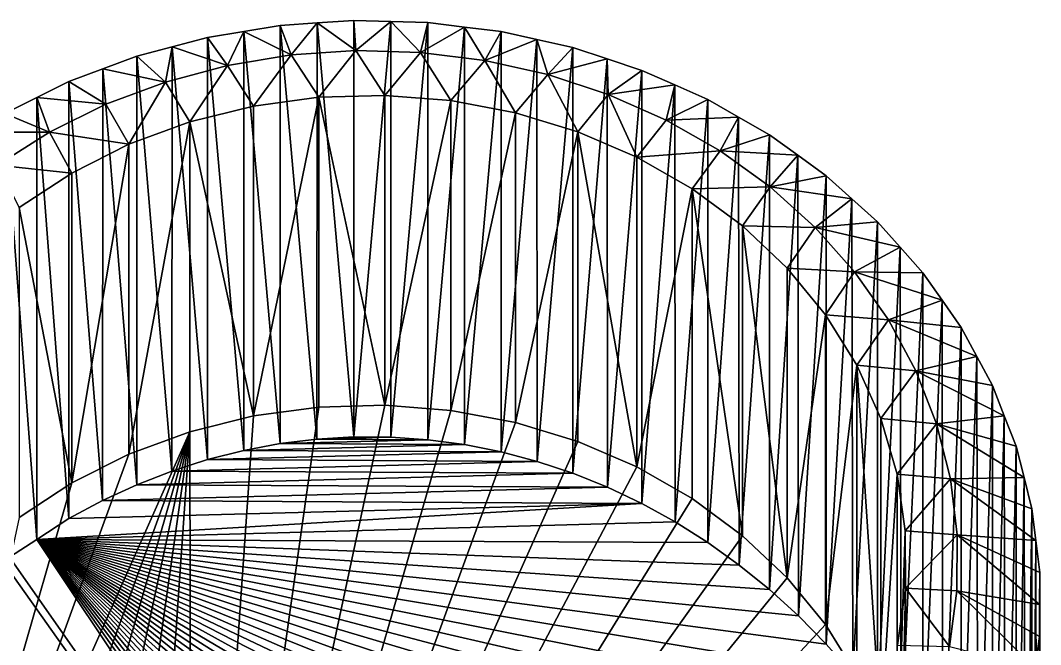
# Model space of a CAD drawing. Header units: metres. Extents: x -44.6 to 35.4, y -44.1 to 26.9.
# Drawn here: x 13.54 to 23.41, y 20.9 to 26.95 of the extents above; entities that cross this region are included whole.
import ezdxf

# ---------------------------------------------------------------- set-up
doc = ezdxf.new("R2010")
doc.units = ezdxf.units.M

msp = doc.modelspace()

# ---------------------------------------------------------------- linework, layer by layer
for points in [[(16.0511, 22.849508, 91.214554), (15.699342, 26.841105, 98.262093), (16.051098, 26.89908, 98.228622)], [(16.157148, 26.612375, 99.317909), (16.051098, 26.89908, 98.228622), (15.699342, 26.841105, 98.262093)], [(16.051098, 26.89908, 98.228622), (16.408085, 26.923195, 98.214699), (16.407318, 22.893023, 91.214554)], [(16.408085, 26.923195, 98.214699), (16.051098, 26.89908, 98.228622), (16.157148, 26.612375, 99.317909)], [(16.407318, 22.893023, 91.214554), (16.0511, 22.849508, 91.214554), (16.051098, 26.89908, 98.228622)], [(16.408085, 26.923195, 98.214699), (16.157148, 26.612375, 99.317909), (16.783247, 26.654665, 99.293495)], [(16.765072, 22.913811, 91.214554), (16.407318, 22.893023, 91.214554), (16.408085, 26.923195, 98.214699)], [(16.408085, 26.923195, 98.214699), (16.765072, 26.947308, 98.200775), (16.765072, 22.913811, 91.214554)], [(16.783247, 26.654665, 99.293495), (16.765072, 26.947308, 98.200775), (16.408085, 26.923195, 98.214699)], [(16.765072, 22.913811, 91.214554), (16.765072, 26.947308, 98.200775), (17.122953, 26.937263, 98.206573)], [(17.122953, 26.937263, 98.206573), (16.765072, 26.947308, 98.200775), (16.783247, 26.654665, 99.293495)], [(17.122953, 26.937263, 98.206573), (17.123274, 22.91181, 91.214554), (16.765072, 22.913811, 91.214554)], [(17.122953, 26.937263, 98.206573), (16.783247, 26.654665, 99.293495), (17.410919, 26.637051, 99.303665)], [(17.123274, 22.91181, 91.214554), (17.122953, 26.937263, 98.206573), (17.480837, 26.927221, 98.212372)], [(17.410919, 26.637051, 99.303665), (17.480837, 26.927221, 98.212372), (17.122953, 26.937263, 98.206573)], [(17.480837, 26.927221, 98.212372), (17.480837, 22.887028, 91.214554), (17.123274, 22.91181, 91.214554)], [(17.835272, 26.883142, 98.237823), (17.480837, 26.927221, 98.212372), (17.410919, 26.637051, 99.303665)], [(17.835272, 26.883142, 98.237823), (17.410919, 26.637051, 99.303665), (18.032543, 26.559746, 99.348297)], [(17.480837, 26.927221, 98.212372), (17.835272, 26.883142, 98.237823), (17.480837, 22.887028, 91.214554)], [(17.835272, 26.883142, 98.237823), (17.836674, 22.839539, 91.214554), (17.480837, 22.887028, 91.214554)], [(17.836674, 22.839539, 91.214554), (17.835272, 26.883142, 98.237823), (18.189707, 26.839066, 98.263275)], [(18.032543, 26.559746, 99.348297), (18.189707, 26.839066, 98.263275), (17.835272, 26.883142, 98.237823)], [(15.347586, 22.694904, 91.214554), (15.005328, 26.69199, 98.348183), (15.347586, 26.783127, 98.29557)], [(15.540221, 26.510693, 99.376617), (15.347586, 26.783127, 98.29557), (15.005328, 26.69199, 98.348183)], [(15.347586, 26.783127, 98.29557), (15.699342, 26.841105, 98.262093), (15.697497, 22.783403, 91.214554)], [(15.699342, 26.841105, 98.262093), (15.347586, 26.783127, 98.29557), (15.540221, 26.510693, 99.376617)], [(15.697497, 22.783403, 91.214554), (15.347586, 22.694904, 91.214554), (15.347586, 26.783127, 98.29557)], [(15.540221, 26.510693, 99.376617), (16.157148, 26.612375, 99.317909), (15.699342, 26.841105, 98.262093)], [(16.0511, 22.849508, 91.214554), (15.697497, 22.783403, 91.214554), (15.699342, 26.841105, 98.262093)], [(18.189707, 26.839066, 98.263275), (18.189707, 22.769487, 91.214554), (17.836674, 22.839539, 91.214554)], [(18.53639, 26.761488, 98.30806), (18.189707, 26.839066, 98.263275), (18.032543, 26.559746, 99.348297)], [(18.189707, 26.839066, 98.263275), (18.53639, 26.761488, 98.30806), (18.189707, 22.769487, 91.214554)], [(14.663072, 26.600855, 98.400803), (15.005328, 26.69199, 98.348183), (15.002428, 22.584282, 91.214554)], [(15.005328, 26.69199, 98.348183), (14.663072, 26.600855, 98.400803), (14.939956, 26.350853, 99.468903)], [(15.005328, 26.69199, 98.348183), (14.939956, 26.350853, 99.468903), (15.540221, 26.510693, 99.376617)], [(15.347586, 22.694904, 91.214554), (15.002428, 22.584282, 91.214554), (15.005328, 26.69199, 98.348183)], [(18.032543, 26.559746, 99.348297), (18.640574, 26.423687, 99.426849), (18.53639, 26.761488, 98.30806)], [(18.53639, 26.761488, 98.30806), (18.53886, 22.677086, 91.214554), (18.189707, 22.769487, 91.214554)], [(18.53886, 22.677086, 91.214554), (18.53639, 26.761488, 98.30806), (18.883076, 26.68391, 98.352852)], [(18.640574, 26.423687, 99.426849), (18.883076, 26.68391, 98.352852), (18.53639, 26.761488, 98.30806)], [(18.883076, 26.68391, 98.352852), (18.883076, 22.562614, 91.214554), (18.53886, 22.677086, 91.214554)], [(19.2178, 26.573776, 98.416435), (18.883076, 26.68391, 98.352852), (18.640574, 26.423687, 99.426849)], [(18.883076, 26.68391, 98.352852), (19.2178, 26.573776, 98.416435), (18.883076, 22.562614, 91.214554)], [(14.663072, 22.451874, 91.214554), (14.334468, 26.477663, 98.471924), (14.663072, 26.600855, 98.400803)], [(14.939956, 26.350853, 99.468903), (14.663072, 26.600855, 98.400803), (14.334468, 26.477663, 98.471924)], [(15.002428, 22.584282, 91.214554), (14.663072, 22.451874, 91.214554), (14.663072, 26.600855, 98.400803)], [(16.157148, 26.612375, 99.317909), (15.540221, 26.510693, 99.376617), (15.791928, 26.117073, 99.603874)], [(15.791928, 26.117073, 99.603874), (16.424423, 26.203026, 99.554253), (16.157148, 26.612375, 99.317909)], [(16.783247, 26.654665, 99.293495), (16.157148, 26.612375, 99.317909), (16.424423, 26.203026, 99.554253)], [(16.424423, 26.203026, 99.554253), (17.06432, 26.221014, 99.543861), (16.783247, 26.654665, 99.293495)], [(17.410919, 26.637051, 99.303665), (16.783247, 26.654665, 99.293495), (17.06432, 26.221014, 99.543861)], [(17.410919, 26.637051, 99.303665), (17.06432, 26.221014, 99.543861), (17.701918, 26.170765, 99.572876)], [(17.701918, 26.170765, 99.572876), (18.032543, 26.559746, 99.348297), (17.410919, 26.637051, 99.303665)], [(18.640574, 26.423687, 99.426849), (19.227633, 26.230528, 99.538376), (19.2178, 26.573776, 98.416435)], [(19.2178, 26.573776, 98.416435), (19.221306, 22.426422, 91.214554), (18.883076, 22.562614, 91.214554)], [(19.221306, 22.426422, 91.214554), (19.2178, 26.573776, 98.416435), (19.552526, 26.46364, 98.480026)], [(19.227633, 26.230528, 99.538376), (19.552526, 26.46364, 98.480026), (19.2178, 26.573776, 98.416435)], [(14.005865, 26.354473, 98.543053), (14.334468, 26.477663, 98.471924), (14.330547, 22.298079, 91.214554)], [(14.334468, 26.477663, 98.471924), (14.005865, 26.354473, 98.543053), (14.363636, 26.134796, 99.593643)], [(14.663072, 22.451874, 91.214554), (14.330547, 22.298079, 91.214554), (14.334468, 26.477663, 98.471924)], [(14.334468, 26.477663, 98.471924), (14.363636, 26.134796, 99.593643), (14.939956, 26.350853, 99.468903)], [(15.540221, 26.510693, 99.376617), (14.939956, 26.350853, 99.468903), (15.176425, 25.964458, 99.691986)], [(15.176425, 25.964458, 99.691986), (15.791928, 26.117073, 99.603874), (15.540221, 26.510693, 99.376617)], [(18.032543, 26.559746, 99.348297), (17.701918, 26.170765, 99.572876), (18.327553, 26.053041, 99.640846)], [(18.327553, 26.053041, 99.640846), (18.640574, 26.423687, 99.426849), (18.032543, 26.559746, 99.348297)], [(18.640574, 26.423687, 99.426849), (18.327553, 26.053041, 99.640846), (18.931742, 25.869627, 99.746735)], [(18.931742, 25.869627, 99.746735), (19.227633, 26.230528, 99.538376), (18.640574, 26.423687, 99.426849)], [(19.552526, 26.46364, 98.480026), (19.552526, 22.268921, 91.214554), (19.221306, 22.426422, 91.214554)], [(19.871231, 26.322285, 98.561638), (19.552526, 26.46364, 98.480026), (19.227633, 26.230528, 99.538376)], [(19.552526, 26.46364, 98.480026), (19.871231, 26.322285, 98.561638), (19.552526, 22.268921, 91.214554)], [(14.005866, 22.123365, 91.214554), (13.694905, 26.200724, 98.631821), (14.005865, 26.354473, 98.543053)], [(14.363636, 26.134796, 99.593643), (14.005865, 26.354473, 98.543053), (13.694905, 26.200724, 98.631821)], [(14.330547, 22.298079, 91.214554), (14.005866, 22.123365, 91.214554), (14.005865, 26.354473, 98.543053)], [(14.939956, 26.350853, 99.468903), (14.363636, 26.134796, 99.593643), (14.587243, 25.747498, 99.817245)], [(14.587243, 25.747498, 99.817245), (15.176425, 25.964458, 99.691986), (14.939956, 26.350853, 99.468903)], [(19.227633, 26.230528, 99.538376), (19.786591, 25.982611, 99.681503), (19.871231, 26.322285, 98.561638)], [(19.871231, 26.322285, 98.561638), (19.875731, 22.090591, 91.214554), (19.552526, 22.268921, 91.214554)], [(19.786591, 25.982611, 99.681503), (20.189936, 26.180929, 98.64325), (19.871231, 26.322285, 98.561638)], [(19.875731, 22.090591, 91.214554), (19.871231, 26.322285, 98.561638), (20.189936, 26.180929, 98.64325)], [(13.383945, 26.046976, 98.720581), (13.694905, 26.200724, 98.631821), (13.694097, 21.91992, 91.214554)], [(13.694905, 26.200724, 98.631821), (13.383945, 26.046976, 98.720581), (13.81826, 25.865145, 99.749329)], [(14.005866, 22.123365, 91.214554), (13.694097, 21.91992, 91.214554), (13.694905, 26.200724, 98.631821)], [(13.694905, 26.200724, 98.631821), (13.81826, 25.865145, 99.749329), (14.363636, 26.134796, 99.593643)], [(16.424423, 26.203026, 99.554253), (15.791928, 26.117073, 99.603874), (15.791929, 23.117073, 94.407722)], [(15.791929, 23.117073, 94.407722), (16.424423, 23.203026, 94.358101), (16.424423, 26.203026, 99.554253)], [(17.06432, 23.221014, 94.34771), (17.06432, 26.221014, 99.543861), (16.424423, 26.203026, 99.554253)], [(16.424423, 26.203026, 99.554253), (16.424423, 23.203026, 94.358101), (17.06432, 23.221014, 94.34771)], [(17.701918, 26.170765, 99.572876), (17.06432, 26.221014, 99.543861), (17.06432, 23.221014, 94.34771)], [(19.227633, 26.230528, 99.538376), (18.931742, 25.869627, 99.746735), (19.505325, 25.623302, 99.888954)], [(19.505325, 25.623302, 99.888954), (19.786591, 25.982611, 99.681503), (19.227633, 26.230528, 99.538376)], [(20.48875, 26.010069, 98.741898), (20.189936, 26.180929, 98.64325), (19.786591, 25.982611, 99.681503)], [(20.189936, 26.180929, 98.64325), (20.189936, 21.891973, 91.214554), (19.875731, 22.090591, 91.214554)], [(20.189936, 26.180929, 98.64325), (20.48875, 26.010069, 98.741898), (20.189936, 21.891973, 91.214554)], [(14.587243, 25.747498, 99.817245), (14.363636, 26.134796, 99.593643), (13.81826, 25.865145, 99.749329)], [(15.791929, 23.117073, 94.407722), (15.791928, 26.117073, 99.603874), (15.176425, 25.964458, 99.691986)], [(17.06432, 23.221014, 94.34771), (17.701918, 23.170765, 94.376724), (17.701918, 26.170765, 99.572876)], [(18.327553, 26.053041, 99.640846), (17.701918, 26.170765, 99.572876), (17.701918, 23.170765, 94.376724)], [(13.81826, 25.865145, 99.749329), (13.383945, 26.046976, 98.720581), (13.094402, 25.864534, 98.82592)], [(13.694097, 21.91992, 91.214554), (13.431935, 21.748848, 91.214554), (13.383945, 26.046976, 98.720581)], [(17.701918, 23.170765, 94.376724), (18.327553, 23.053041, 94.444695), (18.327553, 26.053041, 99.640846)], [(18.931742, 25.869627, 99.746735), (18.327553, 26.053041, 99.640846), (18.327553, 23.053041, 94.444695)], [(20.310663, 25.682947, 99.854515), (19.786591, 25.982611, 99.681503), (19.505325, 25.623302, 99.888954)], [(20.48875, 26.010069, 98.741898), (19.786591, 25.982611, 99.681503), (20.310663, 25.682947, 99.854515)], [(20.48875, 26.010069, 98.741898), (20.494188, 21.67367, 91.214554), (20.189936, 21.891973, 91.214554)], [(20.310663, 25.682947, 99.854515), (20.787563, 25.839207, 98.840538), (20.48875, 26.010069, 98.741898)], [(20.494188, 21.67367, 91.214554), (20.48875, 26.010069, 98.741898), (20.787563, 25.839207, 98.840538)], [(15.176425, 25.964458, 99.691986), (14.587243, 25.747498, 99.817245), (14.587243, 22.747498, 94.621094)], [(14.587243, 22.747498, 94.621094), (15.176426, 22.96446, 94.495834), (15.176425, 25.964458, 99.691986)], [(15.176425, 25.964458, 99.691986), (15.176426, 22.96446, 94.495834), (15.791929, 23.117073, 94.407722)], [(13.094402, 25.864534, 98.82592), (13.310447, 25.545172, 99.934059), (13.81826, 25.865145, 99.749329)], [(14.033314, 25.469477, 99.977768), (13.81826, 25.865145, 99.749329), (13.310447, 25.545172, 99.934059)], [(13.81826, 25.865145, 99.749329), (14.033314, 25.469477, 99.977768), (14.587243, 25.747498, 99.817245)], [(18.327553, 23.053041, 94.444695), (18.931744, 22.869627, 94.550583), (18.931742, 25.869627, 99.746735)], [(18.931742, 25.869627, 99.746735), (18.931744, 22.869627, 94.550583), (19.505325, 22.623302, 94.692802)], [(19.505325, 22.623302, 94.692802), (19.505325, 25.623302, 99.888954), (18.931742, 25.869627, 99.746735)], [(21.06286, 25.640915, 98.955025), (20.787563, 25.839207, 98.840538), (20.310663, 25.682947, 99.854515)], [(20.787563, 25.839207, 98.840538), (20.787563, 21.436344, 91.214554), (20.494188, 21.67367, 91.214554)], [(20.787563, 25.839207, 98.840538), (21.06286, 25.640915, 98.955025), (20.787563, 21.436344, 91.214554)], [(14.033314, 22.469477, 94.781609), (14.587243, 22.747498, 94.621094), (14.587243, 25.747498, 99.817245)], [(14.587243, 25.747498, 99.817245), (14.033314, 25.469477, 99.977768), (14.033314, 22.469477, 94.781609)], [(19.505325, 25.623302, 99.888954), (20.039608, 25.317802, 100.065338), (20.310663, 25.682947, 99.854515)], [(20.793491, 25.335175, 100.055305), (20.310663, 25.682947, 99.854515), (20.039608, 25.317802, 100.065338)], [(20.310663, 25.682947, 99.854515), (20.793491, 25.335175, 100.055305), (21.06286, 25.640915, 98.955025)], [(20.039608, 25.317802, 100.065338), (19.505325, 25.623302, 99.888954), (19.505325, 22.623302, 94.692802)], [(21.06286, 25.640915, 98.955025), (21.069172, 21.180717, 91.214554), (20.787563, 21.436344, 91.214554)], [(20.793491, 25.335175, 100.055305), (21.338158, 25.442623, 99.069511), (21.06286, 25.640915, 98.955025)], [(21.069172, 21.180717, 91.214554), (21.06286, 25.640915, 98.955025), (21.338158, 25.442623, 99.069511)], [(13.310447, 25.545172, 99.934059), (13.523033, 25.134613, 100.171097), (14.033314, 25.469477, 99.977768)], [(14.033314, 22.469477, 94.781609), (14.033314, 25.469477, 99.977768), (13.523033, 25.134613, 100.171097)], [(21.586594, 25.219307, 99.198441), (21.338158, 25.442623, 99.069511), (20.793491, 25.335175, 100.055305)], [(21.338158, 25.442623, 99.069511), (21.338158, 20.907566, 91.214554), (21.069172, 21.180717, 91.214554)], [(21.338158, 25.442623, 99.069511), (21.586594, 25.219307, 99.198441), (21.338158, 20.907566, 91.214554)], [(19.505325, 22.623302, 94.692802), (20.039608, 22.317802, 94.869179), (20.039608, 25.317802, 100.065338)], [(20.039608, 25.317802, 100.065338), (20.526491, 24.957756, 100.273209), (20.793491, 25.335175, 100.055305)], [(20.039608, 25.317802, 100.065338), (20.039608, 22.317802, 94.869179), (20.526491, 21.957756, 95.077057)], [(20.526491, 21.957756, 95.077057), (20.526491, 24.957756, 100.273209), (20.039608, 25.317802, 100.065338)], [(21.229214, 24.943512, 100.281433), (20.793491, 25.335175, 100.055305), (20.526491, 24.957756, 100.273209)], [(21.586594, 25.219307, 99.198441), (20.793491, 25.335175, 100.055305), (21.229214, 24.943512, 100.281433)], [(21.229214, 24.943512, 100.281433), (21.835032, 24.995993, 99.32737), (21.586594, 25.219307, 99.198441)], [(21.586594, 25.219307, 99.198441), (21.593702, 20.617718, 91.214554), (21.338158, 20.907566, 91.214554)], [(21.593702, 20.617718, 91.214554), (21.586594, 25.219307, 99.198441), (21.835032, 24.995993, 99.32737)], [(13.523033, 25.134613, 100.171097), (13.523033, 22.134613, 94.974945), (14.033314, 22.469477, 94.781609)], [(22.053595, 24.750362, 99.469185), (21.835032, 24.995993, 99.32737), (21.229214, 24.943512, 100.281433)], [(21.835032, 24.995993, 99.32737), (21.835032, 20.312056, 91.214554), (21.593702, 20.617718, 91.214554)], [(21.835032, 24.995993, 99.32737), (22.053595, 24.750362, 99.469185), (21.835032, 20.312056, 91.214554)], [(20.526491, 24.957756, 100.273209), (20.958593, 24.548622, 100.509422), (21.229214, 24.943512, 100.281433)], [(20.526491, 24.957756, 100.273209), (20.526491, 21.957756, 95.077057), (20.958593, 21.548622, 95.313271)], [(20.958593, 21.548622, 95.313271), (20.958593, 24.548622, 100.509422), (20.526491, 24.957756, 100.273209)], [(21.612537, 24.512716, 100.530151), (21.229214, 24.943512, 100.281433), (20.958593, 24.548622, 100.509422)], [(21.229214, 24.943512, 100.281433), (21.612537, 24.512716, 100.530151), (22.053595, 24.750362, 99.469185)], [(21.612537, 24.512716, 100.530151), (22.272158, 24.504734, 99.611), (22.053595, 24.750362, 99.469185)], [(22.053595, 24.750362, 99.469185), (22.061413, 19.991508, 91.214554), (21.835032, 20.312056, 91.214554)], [(22.061413, 19.991508, 91.214554), (22.053595, 24.750362, 99.469185), (22.272158, 24.504734, 99.611)], [(20.958593, 24.548622, 100.509422), (21.329365, 24.096603, 100.770393), (21.612537, 24.512716, 100.530151)], [(21.329365, 24.096603, 100.770393), (20.958593, 24.548622, 100.509422), (20.958593, 21.548622, 95.313271)], [(21.938814, 24.048016, 100.798447), (21.612537, 24.512716, 100.530151), (21.329365, 24.096603, 100.770393)], [(21.612537, 24.512716, 100.530151), (21.938814, 24.048016, 100.798447), (22.458191, 24.239773, 99.763977)], [(22.458191, 24.239773, 99.763977), (22.272158, 24.504734, 99.611), (21.612537, 24.512716, 100.530151)], [(22.272158, 24.504734, 99.611), (22.272158, 19.657045, 91.214554), (22.061413, 19.991508, 91.214554)], [(22.272158, 24.504734, 99.611), (22.458191, 24.239773, 99.763977), (22.272158, 19.657045, 91.214554)], [(21.938814, 24.048016, 100.798447), (22.644226, 23.974812, 99.916946), (22.458191, 24.239773, 99.763977)], [(22.458191, 24.239773, 99.763977), (22.466625, 19.309687, 91.214554), (22.272158, 19.657045, 91.214554)], [(22.466625, 19.309687, 91.214554), (22.458191, 24.239773, 99.763977), (22.644226, 23.974812, 99.916946)], [(20.958593, 21.548622, 95.313271), (21.329365, 21.096603, 95.574242), (21.329365, 24.096603, 100.770393)], [(21.329365, 24.096603, 100.770393), (21.633184, 23.608553, 101.05217), (21.938814, 24.048016, 100.798447)], [(21.633184, 23.608553, 101.05217), (21.329365, 24.096603, 100.770393), (21.329365, 21.096603, 95.574242)], [(21.633184, 23.608553, 101.05217), (22.204081, 23.555052, 101.083061), (21.938814, 24.048016, 100.798447)], [(21.938814, 24.048016, 100.798447), (22.204081, 23.555052, 101.083061), (22.795475, 23.693735, 100.079231)], [(22.795475, 23.693735, 100.079231), (22.644226, 23.974812, 99.916946), (21.938814, 24.048016, 100.798447)], [(22.644226, 23.974812, 99.916946), (22.644226, 18.950483, 91.214554), (22.466625, 19.309687, 91.214554)], [(22.644226, 23.974812, 99.916946), (22.795475, 23.693735, 100.079231), (22.644226, 18.950483, 91.214554)], [(21.329365, 21.096603, 95.574242), (21.633184, 20.608553, 95.856018), (21.633184, 23.608553, 101.05217)], [(22.204081, 23.555052, 101.083061), (21.633184, 23.608553, 101.05217), (21.865446, 23.091866, 101.350479)], [(21.633184, 23.608553, 101.05217), (21.633184, 20.608553, 95.856018), (21.865448, 20.091867, 96.154327)], [(21.865448, 20.091867, 96.154327), (21.865446, 23.091866, 101.350479), (21.633184, 23.608553, 101.05217)], [(22.204081, 23.555052, 101.083061), (22.946722, 23.412661, 100.241508), (22.795475, 23.693735, 100.079231)], [(22.795475, 23.693735, 100.079231), (22.80442, 18.58053, 91.214554), (22.644226, 18.950483, 91.214554)], [(22.80442, 18.58053, 91.214554), (22.795475, 23.693735, 100.079231), (22.946722, 23.412661, 100.241508)], [(21.865446, 23.091866, 101.350479), (22.405117, 23.039808, 101.380531), (22.204081, 23.555052, 101.083061)], [(22.204081, 23.555052, 101.083061), (22.405117, 23.039808, 101.380531), (23.06135, 23.118881, 100.411125)], [(23.06135, 23.118881, 100.411125), (22.946722, 23.412661, 100.241508), (22.204081, 23.555052, 101.083061)], [(22.946722, 23.412661, 100.241508), (22.946724, 18.200947, 91.214554), (22.80442, 18.58053, 91.214554)], [(22.946722, 23.412661, 100.241508), (23.06135, 23.118881, 100.411125), (22.946724, 18.200947, 91.214554)], [(15.192598, 14.469795, 99.40023), (17.701918, 23.170765, 94.376724), (17.06432, 23.221014, 94.34771)], [(17.06432, 23.221014, 94.34771), (16.424423, 23.203026, 94.358101), (15.192598, 14.469795, 99.40023)], [(15.791929, 23.117073, 94.407722), (15.176426, 22.96446, 94.495834), (15.192598, 14.469795, 99.40023)], [(15.192598, 14.469795, 99.40023), (16.424423, 23.203026, 94.358101), (15.791929, 23.117073, 94.407722)], [(18.327553, 23.053041, 94.444695), (17.701918, 23.170765, 94.376724), (15.192598, 14.469795, 99.40023)], [(22.405117, 23.039808, 101.380531), (23.175976, 22.8251, 100.580734), (23.06135, 23.118881, 100.411125)], [(23.06135, 23.118881, 100.411125), (23.0707, 17.812889, 91.214554), (22.946724, 18.200947, 91.214554)], [(23.0707, 17.812889, 91.214554), (23.06135, 23.118881, 100.411125), (23.175976, 22.8251, 100.580734)], [(15.192598, 14.469795, 99.40023), (18.931744, 22.869627, 94.550583), (18.327553, 23.053041, 94.444695)], [(22.405117, 23.039808, 101.380531), (21.865446, 23.091866, 101.350479), (22.022633, 22.554379, 101.660797)], [(22.022633, 22.554379, 101.660797), (21.865446, 23.091866, 101.350479), (21.865448, 20.091867, 96.154327)], [(22.022633, 22.554379, 101.660797), (22.539484, 22.508537, 101.687263), (22.405117, 23.039808, 101.380531)], [(22.405117, 23.039808, 101.380531), (22.539484, 22.508537, 101.687263), (23.252588, 22.522184, 100.755623)], [(23.252588, 22.522184, 100.755623), (23.175976, 22.8251, 100.580734), (22.405117, 23.039808, 101.380531)], [(15.176426, 22.96446, 94.495834), (12.335554, 16.58256, 98.180428), (12.673491, 16.111631, 98.452316)], [(12.335554, 16.58256, 98.180428), (15.176426, 22.96446, 94.495834), (14.587243, 22.747498, 94.621094)], [(12.673491, 16.111631, 98.452316), (13.075689, 15.680237, 98.701378), (15.176426, 22.96446, 94.495834)], [(15.176426, 22.96446, 94.495834), (13.075689, 15.680237, 98.701378), (13.536056, 15.294916, 98.923843)], [(13.536056, 15.294916, 98.923843), (14.047608, 14.961511, 99.116341), (15.176426, 22.96446, 94.495834)], [(15.176426, 22.96446, 94.495834), (14.047608, 14.961511, 99.116341), (14.602593, 14.685074, 99.27594)], [(14.602593, 14.685074, 99.27594), (15.192598, 14.469795, 99.40023), (15.176426, 22.96446, 94.495834)], [(16.407318, 22.893023, 91.214554), (16.765072, 22.913811, 91.214554), (17.123274, 22.91181, 91.214554)], [(19.505325, 22.623302, 94.692802), (18.931744, 22.869627, 94.550583), (15.192598, 14.469795, 99.40023)], [(17.836674, 22.839539, 91.214554), (15.697497, 22.783403, 91.214554), (16.0511, 22.849508, 91.214554)], [(17.836674, 22.839539, 91.214554), (18.189707, 22.769487, 91.214554), (15.697497, 22.783403, 91.214554)], [(17.480837, 22.887028, 91.214554), (16.0511, 22.849508, 91.214554), (16.407318, 22.893023, 91.214554)], [(17.480837, 22.887028, 91.214554), (17.836674, 22.839539, 91.214554), (16.0511, 22.849508, 91.214554)], [(17.123274, 22.91181, 91.214554), (17.480837, 22.887028, 91.214554), (16.407318, 22.893023, 91.214554)], [(23.175976, 22.8251, 100.580734), (23.175976, 17.417536, 91.214554), (23.0707, 17.812889, 91.214554)], [(23.175976, 22.8251, 100.580734), (23.252588, 22.522184, 100.755623), (23.175976, 17.417536, 91.214554)], [(14.587243, 22.747498, 94.621094), (14.033314, 22.469477, 94.781609), (12.335554, 16.58256, 98.180428)], [(18.189707, 22.769487, 91.214554), (15.347586, 22.694904, 91.214554), (15.697497, 22.783403, 91.214554)], [(18.189707, 22.769487, 91.214554), (18.53886, 22.677086, 91.214554), (15.347586, 22.694904, 91.214554)], [(18.53886, 22.677086, 91.214554), (15.002428, 22.584282, 91.214554), (15.347586, 22.694904, 91.214554)], [(18.53886, 22.677086, 91.214554), (18.883076, 22.562614, 91.214554), (15.002428, 22.584282, 91.214554)], [(15.192598, 14.469795, 99.40023), (20.039608, 22.317802, 94.869179), (19.505325, 22.623302, 94.692802)], [(18.883076, 22.562614, 91.214554), (14.663072, 22.451874, 91.214554), (15.002428, 22.584282, 91.214554)], [(18.883076, 22.562614, 91.214554), (19.221306, 22.426422, 91.214554), (14.663072, 22.451874, 91.214554)], [(21.865448, 20.091867, 96.154327), (22.022633, 19.554379, 96.464645), (22.022633, 22.554379, 101.660797)], [(22.539484, 22.508537, 101.687263), (22.022633, 22.554379, 101.660797), (22.102356, 22.004234, 101.978424)], [(22.102356, 22.004234, 101.978424), (22.022633, 22.554379, 101.660797), (22.022633, 19.554379, 96.464645)], [(22.539484, 22.508537, 101.687263), (23.329201, 22.219267, 100.930511), (23.252588, 22.522184, 100.755623)], [(23.252588, 22.522184, 100.755623), (23.26223, 17.016085, 91.214554), (23.175976, 17.417536, 91.214554)], [(23.26223, 17.016085, 91.214554), (23.252588, 22.522184, 100.755623), (23.329201, 22.219267, 100.930511)], [(12.335554, 16.58256, 98.180428), (14.033314, 22.469477, 94.781609), (13.523033, 22.134613, 94.974945)], [(19.221306, 22.426422, 91.214554), (14.330547, 22.298079, 91.214554), (14.663072, 22.451874, 91.214554)], [(19.221306, 22.426422, 91.214554), (19.552526, 22.268921, 91.214554), (14.330547, 22.298079, 91.214554)], [(22.102356, 22.004234, 101.978424), (22.605551, 21.967691, 101.999519), (22.539484, 22.508537, 101.687263)], [(22.539484, 22.508537, 101.687263), (22.605551, 21.967691, 101.999519), (23.366871, 21.910889, 101.108559)], [(23.366871, 21.910889, 101.108559), (23.329201, 22.219267, 100.930511), (22.539484, 22.508537, 101.687263)], [(19.552526, 22.268921, 91.214554), (13.694097, 21.91992, 91.214554), (14.005866, 22.123365, 91.214554)], [(19.552526, 22.268921, 91.214554), (19.875731, 22.090591, 91.214554), (13.694097, 21.91992, 91.214554)], [(14.005866, 22.123365, 91.214554), (14.330547, 22.298079, 91.214554), (19.552526, 22.268921, 91.214554)], [(20.526491, 21.957756, 95.077057), (20.039608, 22.317802, 94.869179), (15.192598, 14.469795, 99.40023)], [(23.329201, 22.219267, 100.930511), (23.329201, 16.609756, 91.214554), (23.26223, 17.016085, 91.214554)], [(23.329201, 22.219267, 100.930511), (23.366871, 21.910889, 101.108559), (23.329201, 16.609756, 91.214554)], [(19.875731, 22.090591, 91.214554), (20.189936, 21.891973, 91.214554), (13.694097, 21.91992, 91.214554)], [(15.192598, 14.469795, 99.40023), (20.958593, 21.548622, 95.313271), (20.526491, 21.957756, 95.077057)], [(22.022633, 19.554379, 96.464645), (22.102358, 19.004236, 96.782272), (22.102356, 22.004234, 101.978424)], [(22.605551, 21.967691, 101.999519), (22.102356, 22.004234, 101.978424), (22.103413, 21.449778, 102.298538)], [(22.102356, 22.004234, 101.978424), (22.102358, 19.004236, 96.782272), (22.103413, 18.449778, 97.102386)], [(22.103413, 18.449778, 97.102386), (22.103413, 21.449778, 102.298538), (22.102356, 22.004234, 101.978424)], [(22.103413, 21.449778, 102.298538), (22.602514, 21.423834, 102.313515), (22.605551, 21.967691, 101.999519)], [(22.605551, 21.967691, 101.999519), (22.602514, 21.423834, 102.313515), (23.402809, 21.292418, 101.46563)], [(22.605551, 21.967691, 101.999519), (23.404539, 21.602512, 101.286598), (23.366871, 21.910889, 101.108559)], [(23.402809, 21.292418, 101.46563), (23.404539, 21.602512, 101.286598), (22.605551, 21.967691, 101.999519)], [(13.431935, 21.748848, 91.214554), (13.694097, 21.91992, 91.214554), (21.549871, 10.150644, 91.214554)], [(20.189936, 21.891973, 91.214554), (20.494188, 21.67367, 91.214554), (13.694097, 21.91992, 91.214554)], [(20.494188, 21.67367, 91.214554), (20.787563, 21.436344, 91.214554), (13.694097, 21.91992, 91.214554)], [(20.787563, 21.436344, 91.214554), (21.069172, 21.180717, 91.214554), (13.694097, 21.91992, 91.214554)], [(21.069172, 21.180717, 91.214554), (21.338158, 20.907566, 91.214554), (13.694097, 21.91992, 91.214554)], [(21.338158, 20.907566, 91.214554), (21.593702, 20.617718, 91.214554), (13.694097, 21.91992, 91.214554)], [(13.694097, 21.91992, 91.214554), (22.022804, 10.771603, 91.214554), (21.793749, 10.453597, 91.214554)], [(21.593702, 20.617718, 91.214554), (21.835032, 20.312056, 91.214554), (13.694097, 21.91992, 91.214554)], [(13.694097, 21.91992, 91.214554), (22.23634, 11.103696, 91.214554), (22.022804, 10.771603, 91.214554)], [(21.835032, 20.312056, 91.214554), (22.061413, 19.991508, 91.214554), (13.694097, 21.91992, 91.214554)], [(13.694097, 21.91992, 91.214554), (22.433708, 11.448868, 91.214554), (22.23634, 11.103696, 91.214554)], [(22.061413, 19.991508, 91.214554), (22.272158, 19.657045, 91.214554), (13.694097, 21.91992, 91.214554)], [(13.694097, 21.91992, 91.214554), (22.614309, 11.806069, 91.214554), (22.433708, 11.448868, 91.214554)], [(22.272158, 19.657045, 91.214554), (22.466625, 19.309687, 91.214554), (13.694097, 21.91992, 91.214554)], [(13.694097, 21.91992, 91.214554), (22.777594, 12.174217, 91.214554), (22.614309, 11.806069, 91.214554)], [(22.466625, 19.309687, 91.214554), (22.644226, 18.950483, 91.214554), (13.694097, 21.91992, 91.214554)], [(13.694097, 21.91992, 91.214554), (22.923069, 12.552193, 91.214554), (22.777594, 12.174217, 91.214554)], [(22.644226, 18.950483, 91.214554), (22.80442, 18.58053, 91.214554), (13.694097, 21.91992, 91.214554)], [(13.694097, 21.91992, 91.214554), (23.050289, 12.938848, 91.214554), (22.923069, 12.552193, 91.214554)], [(22.80442, 18.58053, 91.214554), (22.946724, 18.200947, 91.214554), (13.694097, 21.91992, 91.214554)], [(13.694097, 21.91992, 91.214554), (23.158873, 13.333009, 91.214554), (23.050289, 12.938848, 91.214554)], [(22.946724, 18.200947, 91.214554), (23.0707, 17.812889, 91.214554), (13.694097, 21.91992, 91.214554)], [(13.694097, 21.91992, 91.214554), (23.248484, 13.733478, 91.214554), (23.158873, 13.333009, 91.214554)], [(23.0707, 17.812889, 91.214554), (23.175976, 17.417536, 91.214554), (13.694097, 21.91992, 91.214554)], [(13.694097, 21.91992, 91.214554), (23.318855, 14.139038, 91.214554), (23.248484, 13.733478, 91.214554)], [(23.175976, 17.417536, 91.214554), (23.26223, 17.016085, 91.214554), (13.694097, 21.91992, 91.214554)], [(13.694097, 21.91992, 91.214554), (23.369772, 14.54846, 91.214554), (23.318855, 14.139038, 91.214554)], [(23.26223, 17.016085, 91.214554), (23.329201, 16.609756, 91.214554), (13.694097, 21.91992, 91.214554)], [(13.694097, 21.91992, 91.214554), (23.401077, 14.960499, 91.214554), (23.369772, 14.54846, 91.214554)], [(23.329201, 16.609756, 91.214554), (23.376686, 16.199785, 91.214554), (13.694097, 21.91992, 91.214554)], [(13.694097, 21.91992, 91.214554), (23.41268, 15.373902, 91.214554), (23.401077, 14.960499, 91.214554)], [(23.376686, 16.199785, 91.214554), (23.404541, 15.787417, 91.214554), (13.694097, 21.91992, 91.214554)], [(23.404541, 15.787417, 91.214554), (23.41268, 15.373902, 91.214554), (13.694097, 21.91992, 91.214554)], [(21.793749, 10.453597, 91.214554), (21.549871, 10.150644, 91.214554), (13.694097, 21.91992, 91.214554)], [(23.366871, 21.910889, 101.108559), (23.376686, 16.199785, 91.214554), (23.329201, 16.609756, 91.214554)], [(23.376686, 16.199785, 91.214554), (23.366871, 21.910889, 101.108559), (23.404539, 21.602512, 101.286598)], [(21.549871, 10.150644, 91.214554), (13.370585, 21.704086, 91.214554), (13.431935, 21.748848, 91.214554)], [(12.885482, 21.361235, 91.214554), (13.370585, 21.704086, 91.214554), (21.549871, 10.150644, 91.214554)], [(15.192598, 14.469795, 99.40023), (21.329365, 21.096603, 95.574242), (20.958593, 21.548622, 95.313271)], [(23.404539, 21.602512, 101.286598), (23.404541, 15.787417, 91.214554), (23.376686, 16.199785, 91.214554)], [(23.404539, 21.602512, 101.286598), (23.402809, 21.292418, 101.46563), (23.404541, 15.787417, 91.214554)], [(22.103413, 21.449778, 102.298538), (22.025784, 20.89941, 102.616295), (22.530411, 20.883566, 102.625443)], [(22.025784, 17.89941, 97.420143), (22.025784, 20.89941, 102.616295), (22.103413, 21.449778, 102.298538)], [(22.103413, 21.449778, 102.298538), (22.103413, 18.449778, 97.102386), (22.025784, 17.89941, 97.420143)], [(22.530411, 20.883566, 102.625443), (22.602514, 21.423834, 102.313515), (22.103413, 21.449778, 102.298538)], [(12.718942, 21.249912, 91.214554), (12.879526, 21.357025, 91.214554), (21.388479, 9.967415, 91.214554)], [(12.879526, 21.357025, 91.214554), (12.885482, 21.361235, 91.214554), (21.549871, 10.150644, 91.214554)], [(21.549871, 10.150644, 91.214554), (21.388479, 9.967415, 91.214554), (12.879526, 21.357025, 91.214554)], [(22.602514, 21.423834, 102.313515), (22.530411, 20.883566, 102.625443), (23.359966, 20.674276, 101.822517)], [(22.602514, 21.423834, 102.313515), (23.401077, 20.982323, 101.644661), (23.402809, 21.292418, 101.46563)], [(23.359966, 20.674276, 101.822517), (23.401077, 20.982323, 101.644661), (22.602514, 21.423834, 102.313515)], [(21.388479, 9.967415, 91.214554), (12.382502, 21.025501, 91.214554), (12.718942, 21.249912, 91.214554)], [(23.41268, 15.373902, 91.214554), (23.402809, 21.292418, 101.46563), (23.401077, 20.982323, 101.644661)], [(23.402809, 21.292418, 101.46563), (23.41268, 15.373902, 91.214554), (23.404541, 15.787417, 91.214554)], [(21.633184, 20.608553, 95.856018), (21.329365, 21.096603, 95.574242), (15.192598, 14.469795, 99.40023)], [(21.388479, 9.967415, 91.214554), (11.879295, 20.709305, 91.214554), (12.303461, 20.975836, 91.214554)], [(12.303461, 20.975836, 91.214554), (12.382502, 21.025501, 91.214554), (21.388479, 9.967415, 91.214554)], [(23.401077, 14.960499, 91.214554), (23.401077, 20.982323, 101.644661), (23.359966, 20.674276, 101.822517)], [(23.401077, 20.982323, 101.644661), (23.401077, 14.960499, 91.214554), (23.41268, 15.373902, 91.214554)]]:
    msp.add_3dface(points)

doc.saveas('drawing.dxf')
